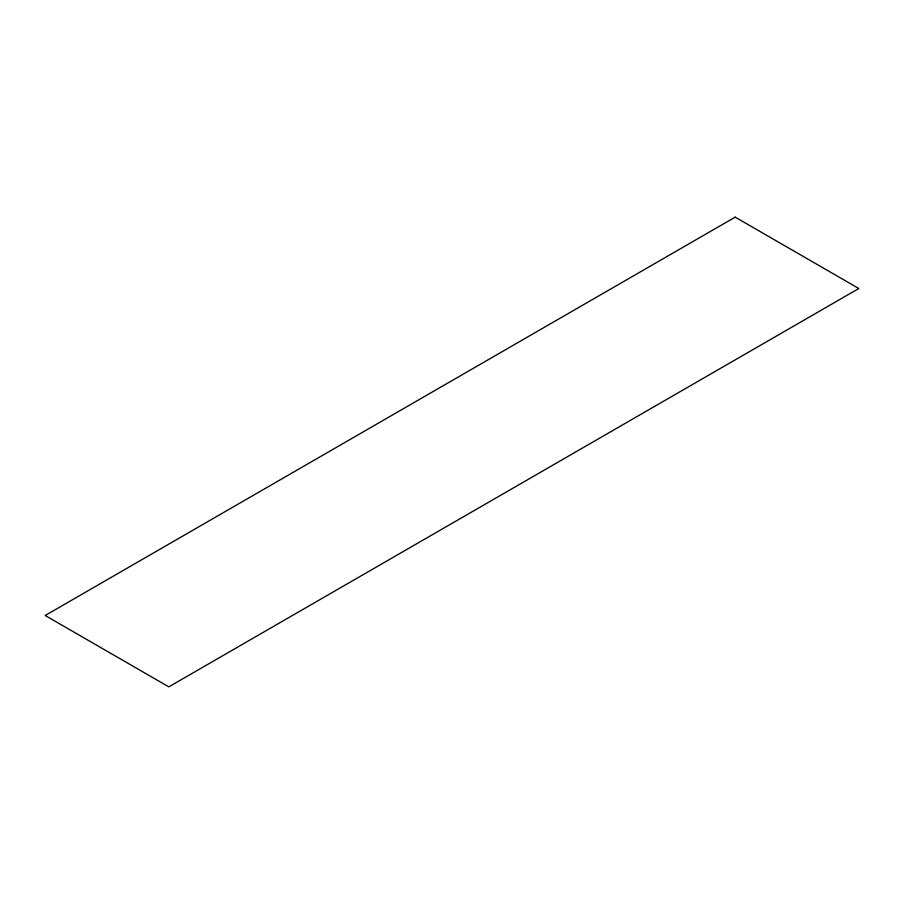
<?xml version="1.0" encoding="UTF-8"?>
<svg xmlns="http://www.w3.org/2000/svg" width="904" height="904" viewBox="0 0 904 904"><rect width="100%" height="100%" fill="white"/><g stroke="black" fill="none" stroke-linecap="round" stroke-linejoin="round"><path stroke-width="1.36" d="M735.178 217.141L45.2 615.488L168.822 686.859L858.8 288.512L735.178 217.141"/></g></svg>
